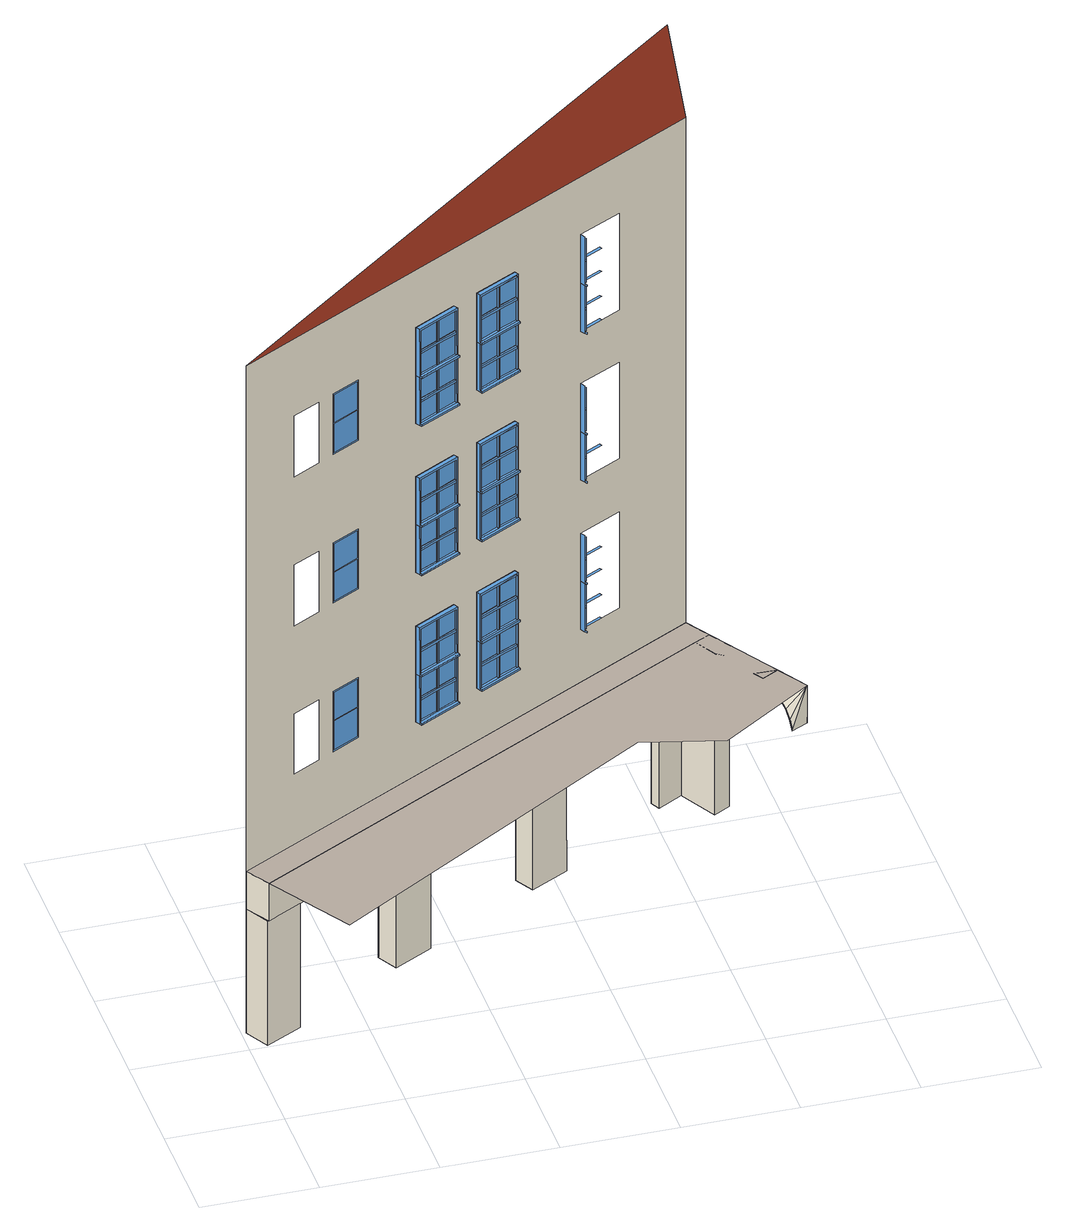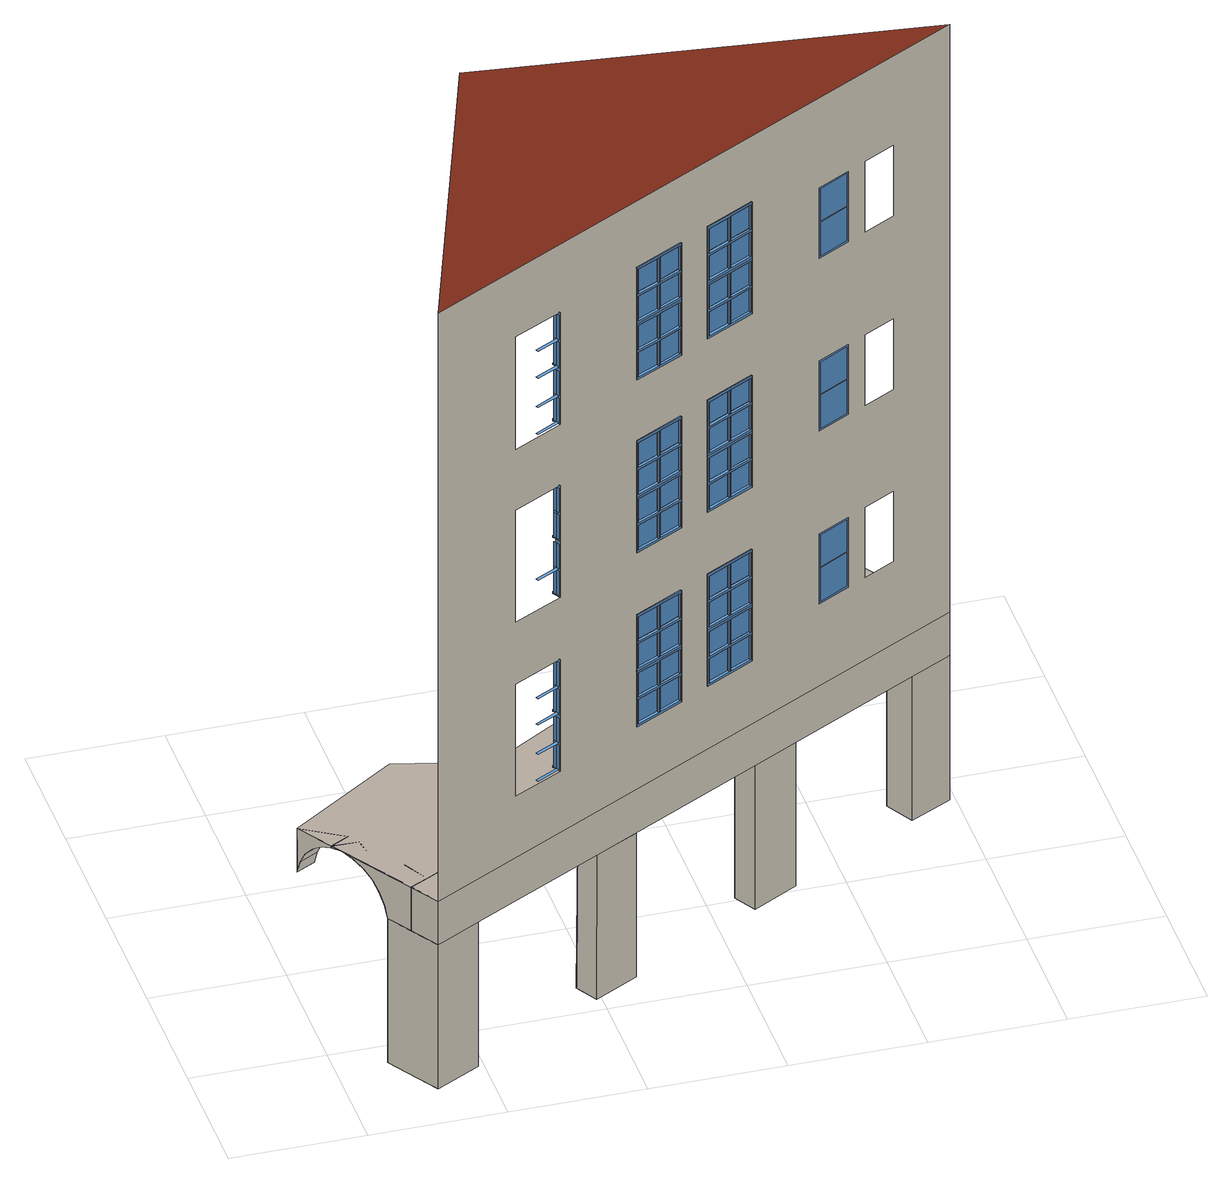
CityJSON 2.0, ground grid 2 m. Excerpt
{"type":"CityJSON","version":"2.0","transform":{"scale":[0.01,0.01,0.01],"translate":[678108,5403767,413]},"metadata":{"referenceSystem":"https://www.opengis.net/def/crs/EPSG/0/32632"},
"CityObjects":{
"building1":{"type":"Building","attributes":{"measuredHeight":15.88},"children":["building1-1"],"geometry":[{"type":"MultiSurface","lod":"3","boundaries":[[[0,1,2,3]],[[4,5,6,7]],[[8,9,10,11]],[[12,13,14,15]],[[16,17,18,19]],[[20,21,22,23]],[[24,25,26,27],[14,13,12,15],[3,2,1,0]],[[28,29,30,31],[18,17,16,19],[7,6,5,4]],[[32,33,34,35],[22,21,20,23],[11,10,9,8]],[[36,37,38,39,40]],[[41,42,36,40,43]],[[44,45,46,47,48]],[[49,50,44,48,51]],[[52,53,54,55,56]],[[57,58,52,56,59]],[[42,41,60,61]],[[37,36,62,63]],[[50,49,64,65]],[[45,44,66,67]],[[58,57,68,69]],[[53,52,70,71]],[[72,73,74,75]],[[76,77,78,79]],[[80,81,82,83]],[[84,85,86,87]],[[88,89,90,91]],[[92,93,94,95]],[[96,97,98,99]],[[100,101,102,103]],[[104,105,106,107]],[[108,109,110,111]],[[112,113,114,115]],[[116,117,118,119]],[[85,74,120,121]],[[122,82,81,123]],[[120,74,73,124]],[[77,82,122,125]],[[126,78,77,125]],[[127,86,85,121]],[[101,90,128,129]],[[130,98,97,131]],[[128,90,89,132]],[[93,98,130,133]],[[134,94,93,133]],[[135,102,101,129]],[[117,106,136,137]],[[138,114,113,139]],[[136,106,105,140]],[[109,114,138,141]],[[142,110,109,141]],[[143,118,117,137]],[[75,74,144,145]],[[83,82,146,147]],[[87,86,148,149]],[[79,78,150,151]],[[91,90,152,153]],[[99,98,154,155]],[[103,102,156,157]],[[95,94,158,159]],[[107,106,160,161]],[[115,114,162,163]],[[119,118,164,165]],[[111,110,166,167]],[[168,169,73,72]],[[170,171,77,76]],[[172,173,81,80]],[[174,175,85,84]],[[176,177,89,88]],[[178,179,93,92]],[[180,181,97,96]],[[182,183,101,100]],[[184,185,105,104]],[[186,187,109,108]],[[188,189,113,112]],[[190,191,117,116]],[[86,85,175,148]],[[74,73,169,144]],[[78,77,171,150]],[[77,82,146,171]],[[82,81,173,146]],[[85,74,144,175]],[[102,101,183,156]],[[90,89,177,152]],[[94,93,179,158]],[[93,98,154,179]],[[98,97,181,154]],[[101,90,152,183]],[[118,117,191,164]],[[106,105,185,160]],[[110,109,187,166]],[[109,114,162,187]],[[114,113,189,162]],[[117,106,160,191]],[[124,73,169,192]],[[125,77,171,193]],[[121,85,175,194]],[[123,81,173,195]],[[132,89,177,196]],[[133,93,179,197]],[[129,101,183,198]],[[131,97,181,199]],[[140,105,185,200]],[[141,109,187,201]],[[137,117,191,202]],[[139,113,189,203]],[[204,148,86,127]],[[205,144,74,120]],[[206,150,78,126]],[[207,146,82,122]],[[208,156,102,135]],[[209,152,90,128]],[[210,158,94,134]],[[211,154,98,130]],[[212,164,118,143]],[[213,160,106,136]],[[214,166,110,142]],[[215,162,114,138]],[[151,150,171,170]],[[147,146,173,172]],[[149,148,175,174]],[[145,144,169,168]],[[159,158,179,178]],[[155,154,181,180]],[[157,156,183,182]],[[153,152,177,176]],[[167,166,187,186]],[[163,162,189,188]],[[165,164,191,190]],[[161,160,185,184]],[[40,39,216,217],[80,83,147,172],[151,170,76,79],[218,219,220,221],[222,223,224,225]],[[43,40,217,226],[72,75,145,168],[149,174,84,87],[227,228,229,230],[231,232,233,234]],[[48,47,235,236],[96,99,155,180],[159,178,92,95],[237,238,239,240],[241,242,243,244]],[[51,48,236,245],[88,91,153,176],[157,182,100,103],[246,247,248,249],[250,251,252,253]],[[56,55,254,255],[112,115,163,188],[167,186,108,111],[256,257,258,259],[260,261,262,263]],[[59,56,255,264],[104,107,161,184],[165,190,116,119],[265,266,267,268],[269,270,271,272]],[[194,175,148,204]],[[192,169,144,205]],[[193,171,150,206]],[[195,173,146,207]],[[198,183,156,208]],[[196,177,152,209]],[[197,179,158,210]],[[199,181,154,211]],[[202,191,164,212]],[[200,185,160,213]],[[201,187,166,214]],[[203,189,162,215]],[[169,273,274,144]],[[275,276,171,146]],[[148,175,277,278]],[[274,277,175,144]],[[38,279,216,39]],[[150,171,276,280]],[[36,281,217,40]],[[282,41,43,226]],[[173,283,275,146]],[[177,284,285,152]],[[286,287,179,154]],[[156,183,288,289]],[[285,288,183,152]],[[46,290,235,47]],[[158,179,287,291]],[[44,292,236,48]],[[293,49,51,245]],[[181,294,286,154]],[[185,295,296,160]],[[297,298,187,162]],[[164,191,299,300]],[[296,299,191,160]],[[54,301,254,55]],[[166,187,298,302]],[[52,303,255,56]],[[304,57,59,264]],[[189,305,297,162]],[[169,273,306,192]],[[175,277,307,194]],[[278,148,204,308]],[[171,276,309,193]],[[280,150,206,310]],[[173,283,311,195]],[[275,146,207,312]],[[274,144,205,313]],[[177,284,314,196]],[[183,288,315,198]],[[289,156,208,316]],[[179,287,317,197]],[[291,158,210,318]],[[181,294,319,199]],[[286,154,211,320]],[[285,152,209,321]],[[185,295,322,200]],[[191,299,323,202]],[[300,164,212,324]],[[187,298,325,201]],[[302,166,214,326]],[[189,305,327,203]],[[297,162,215,328]],[[296,160,213,329]],[[229,277,278,230]],[[231,273,274,232]],[[222,283,275,223]],[[220,276,280,221]],[[248,288,289,249]],[[250,284,285,251]],[[241,294,286,242]],[[239,287,291,240]],[[267,299,300,268]],[[269,295,296,270]],[[260,305,297,261]],[[258,298,302,259]],[[330,331,313,205,120,121,194,307]],[[332,333,312,207,122,125,193,309]],[[334,335,321,209,128,129,198,315]],[[336,337,320,211,130,133,197,317]],[[338,339,329,213,136,137,202,323]],[[340,341,328,215,138,141,201,325]],[[195,207,312,311]],[[192,205,313,306]],[[310,309,193,206]],[[308,307,194,204]],[[199,211,320,319]],[[196,209,321,314]],[[318,317,197,210]],[[316,315,198,208]],[[203,215,328,327]],[[200,213,329,322]],[[326,325,201,214]],[[324,323,202,212]],[[38,37,126,125,122,123,195,311,342,333,332,343,344,279]],[[36,42,127,121,120,124,192,306,345,331,330,346,347,281]],[[46,45,134,133,130,131,199,319,348,337,336,349,350,290]],[[44,50,135,129,128,132,196,314,351,335,334,352,353,292]],[[54,53,142,141,138,139,203,327,354,341,340,355,356,301]],[[52,58,143,137,136,140,200,322,357,339,338,358,359,303]],[[61,42,127,204,308,346,347,360]],[[63,37,126,206,310,343,344,361]],[[65,50,135,208,316,352,353,362]],[[67,45,134,210,318,349,350,363]],[[69,58,143,212,324,358,359,364]],[[71,53,142,214,326,355,356,365]],[[41,60,366,282]],[[36,62,367,281]],[[49,64,368,293]],[[44,66,369,292]],[[57,68,370,304]],[[52,70,371,303]],[[313,274,273,306]],[[308,278,277,307]],[[310,280,276,309]],[[312,275,283,311]],[[321,285,284,314]],[[316,289,288,315]],[[318,291,287,317]],[[320,286,294,319]],[[329,296,295,322]],[[324,300,299,323]],[[326,302,298,325]],[[328,297,305,327]],[[60,61,360,366]],[[62,63,361,367]],[[64,65,362,368]],[[66,67,363,369]],[[68,69,364,370]],[[70,71,365,371]],[[228,372,277,229]],[[232,274,373,233]],[[234,374,273,231]],[[230,278,375,227]],[[221,280,376,218]],[[225,377,283,222]],[[223,275,378,224]],[[219,379,276,220]],[[247,380,288,248]],[[251,285,381,252]],[[253,382,284,250]],[[249,289,383,246]],[[240,291,384,237]],[[244,385,294,241]],[[242,286,386,243]],[[238,387,287,239]],[[266,388,299,267]],[[270,296,389,271]],[[272,390,295,269]],[[268,300,391,265]],[[259,302,392,256]],[[263,393,305,260]],[[261,297,394,262]],[[257,395,298,258]],[[374,373,274,273]],[[373,372,277,274]],[[378,379,276,275]],[[377,378,275,283]],[[379,376,280,276]],[[372,375,278,277]],[[382,381,285,284]],[[381,380,288,285]],[[386,387,287,286]],[[385,386,286,294]],[[387,384,291,287]],[[380,383,289,288]],[[390,389,296,295]],[[389,388,299,296]],[[394,395,298,297]],[[393,394,297,305]],[[395,392,302,298]],[[388,391,300,299]],[[346,375,278,308]],[[307,277,372,330]],[[306,273,374,345]],[[331,373,274,313]],[[311,283,377,342]],[[309,276,379,332]],[[333,378,275,312]],[[343,376,280,310]],[[352,383,289,316]],[[315,288,380,334]],[[314,284,382,351]],[[335,381,285,321]],[[319,294,385,348]],[[317,287,387,336]],[[337,386,286,320]],[[349,384,291,318]],[[358,391,300,324]],[[323,299,388,338]],[[322,295,390,357]],[[339,389,296,329]],[[327,305,393,354]],[[325,298,395,340]],[[341,394,297,328]],[[355,392,302,326]],[[227,375,372,228]],[[233,373,374,234]],[[224,378,377,225]],[[218,376,379,219]],[[246,383,380,247]],[[252,381,382,253]],[[243,386,385,244]],[[237,384,387,238]],[[265,391,388,266]],[[271,389,390,272]],[[262,394,393,263]],[[256,392,395,257]],[[345,374,373,331]],[[373,372,330,331]],[[330,372,375,346]],[[332,379,376,343]],[[342,377,378,333]],[[378,379,332,333]],[[351,382,381,335]],[[381,380,334,335]],[[334,380,383,352]],[[336,387,384,349]],[[348,385,386,337]],[[386,387,336,337]],[[357,390,389,339]],[[389,388,338,339]],[[338,388,391,358]],[[340,395,392,355]],[[354,393,394,341]],[[394,395,340,341]],[[281,347,360,366,282,226,217]],[[279,344,361,367,281,217,216]],[[292,353,362,368,293,245,236]],[[290,350,363,369,292,236,235]],[[303,359,364,370,304,264,255]],[[301,356,365,371,303,255,254]],[[396,397,398,399],[29,28,31,30],[400,401,402,403],[27,26,25,24],[404,405,406,407],[34,33,32,35],[408,409,410,411],[412,413,414,415],[416,417,418,419],[43,226,216,39],[420,421,422,423],[245,235,47,51],[424,425,426,427],[428,429,430,431],[432,433,434,435],[254,55,59,264]],[[436,437,438,419,439]],[[440,441,436,439,416]],[[442,443,444,434,445]],[[446,447,442,445,435]],[[448,449,450,422,451]],[[452,453,448,451,423]],[[441,440,454,455]],[[437,436,456,457]],[[447,446,458,459]],[[443,442,460,461]],[[453,452,462,463]],[[449,448,464,465]],[[466,467,468,469]],[[470,471,472,473]],[[474,475,476,477]],[[478,479,480,481]],[[482,483,484,485]],[[486,487,488,489]],[[490,491,492,493]],[[494,495,496,497]],[[498,499,500,501]],[[502,503,504,505]],[[506,507,508,509]],[[510,511,512,513]],[[514,476,475,515]],[[516,468,467,517]],[[518,472,471,519]],[[520,480,479,521]],[[522,492,491,523]],[[524,484,483,525]],[[526,488,487,527]],[[528,496,495,529]],[[530,508,507,531]],[[532,500,499,533]],[[534,504,503,535]],[[536,512,511,537]],[[479,468,516,521]],[[471,476,514,519]],[[495,484,524,529]],[[487,492,522,527]],[[511,500,532,537]],[[503,508,530,535]],[[469,468,538,539]],[[540,541,467,466]],[[542,543,471,470]],[[544,545,475,474]],[[477,476,546,547]],[[548,549,479,478]],[[481,480,550,551]],[[473,472,552,553]],[[485,484,554,555]],[[556,557,483,482]],[[558,559,487,486]],[[560,561,491,490]],[[493,492,562,563]],[[564,565,495,494]],[[497,496,566,567]],[[489,488,568,569]],[[501,500,570,571]],[[572,573,499,498]],[[574,575,503,502]],[[576,577,507,506]],[[509,508,578,579]],[[580,581,511,510]],[[513,512,582,583]],[[505,504,584,585]],[[480,479,549,550]],[[468,467,541,538]],[[472,471,543,552]],[[471,476,546,543]],[[476,475,545,546]],[[479,468,538,549]],[[496,495,565,566]],[[484,483,557,554]],[[488,487,559,568]],[[487,492,562,559]],[[492,491,561,562]],[[495,484,554,565]],[[512,511,581,582]],[[500,499,573,570]],[[504,503,575,584]],[[503,508,578,575]],[[508,507,577,578]],[[511,500,570,581]],[[586,550,480,520]],[[587,538,468,516]],[[588,552,472,518]],[[589,546,476,514]],[[517,467,541,590]],[[519,471,543,591]],[[521,479,549,592]],[[515,475,545,593]],[[594,566,496,528]],[[595,554,484,524]],[[596,568,488,526]],[[597,562,492,522]],[[525,483,557,598]],[[527,487,559,599]],[[529,495,565,600]],[[523,491,561,601]],[[602,582,512,536]],[[603,570,500,532]],[[604,584,504,534]],[[605,578,508,530]],[[533,499,573,606]],[[535,503,575,607]],[[537,511,581,608]],[[531,507,577,609]],[[553,552,543,542]],[[547,546,545,544]],[[551,550,549,548]],[[539,538,541,540]],[[569,568,559,558]],[[563,562,561,560]],[[567,566,565,564]],[[555,554,557,556]],[[585,584,575,574]],[[579,578,577,576]],[[583,582,581,580]],[[571,570,573,572]],[[439,419,418,610],[474,477,547,544],[553,542,470,473],[611,612,613,614],[615,616,617,618]],[[416,439,610,417],[466,469,539,540],[551,548,478,481],[619,620,621,622],[623,624,625,626]],[[445,434,433,627],[490,493,563,560],[569,558,486,489],[628,629,630,631],[632,633,634,635]],[[435,445,627,432],[482,485,555,556],[567,564,494,497],[636,637,638,639],[640,641,642,643]],[[451,422,421,644],[506,509,579,576],[585,574,502,505],[645,646,647,648],[649,650,651,652]],[[423,451,644,420],[498,501,571,572],[583,580,510,513],[653,654,655,656],[657,658,659,660]],[[592,549,550,586]],[[590,541,538,587]],[[591,543,552,588]],[[593,545,546,589]],[[600,565,566,594]],[[598,557,554,595]],[[599,559,568,596]],[[601,561,562,597]],[[608,581,582,602]],[[606,573,570,603]],[[607,575,584,604]],[[609,577,578,605]],[[541,661,662,538]],[[663,664,543,546]],[[550,549,665,666]],[[662,665,549,538]],[[438,667,418,419]],[[552,543,664,668]],[[436,669,610,439]],[[670,440,416,417]],[[545,671,663,546]],[[557,672,673,554]],[[674,675,559,562]],[[566,565,676,677]],[[673,676,565,554]],[[444,678,433,434]],[[568,559,675,679]],[[442,680,627,445]],[[681,446,435,432]],[[561,682,674,562]],[[573,683,684,570]],[[685,686,575,578]],[[582,581,687,688]],[[684,687,581,570]],[[450,689,421,422]],[[584,575,686,690]],[[448,691,644,451]],[[692,452,423,420]],[[577,693,685,578]],[[541,661,694,590]],[[549,665,695,592]],[[666,550,586,696]],[[543,664,697,591]],[[668,552,588,698]],[[545,671,699,593]],[[663,546,589,700]],[[662,538,587,701]],[[557,672,702,598]],[[565,676,703,600]],[[677,566,594,704]],[[559,675,705,599]],[[679,568,596,706]],[[561,682,707,601]],[[674,562,597,708]],[[673,554,595,709]],[[573,683,710,606]],[[581,687,711,608]],[[688,582,602,712]],[[575,686,713,607]],[[690,584,604,714]],[[577,693,715,609]],[[685,578,605,716]],[[684,570,603,717]],[[621,665,666,622]],[[623,661,662,624]],[[615,671,663,616]],[[613,664,668,614]],[[638,676,677,639]],[[640,672,673,641]],[[632,682,674,633]],[[630,675,679,631]],[[655,687,688,656]],[[657,683,684,658]],[[649,693,685,650]],[[647,686,690,648]],[[438,437,518,519,514,515,593,699,718,719,720,721,722,667]],[[436,441,520,521,516,517,590,694,723,724,725,726,727,669]],[[444,443,526,527,522,523,601,707,728,729,730,731,732,678]],[[442,447,528,529,524,525,598,702,733,734,735,736,737,680]],[[450,449,534,535,530,531,609,715,738,739,740,741,742,689]],[[448,453,536,537,532,533,606,710,743,744,745,746,747,691]],[[725,724,701,587,516,521,592,695]],[[720,719,700,589,514,519,591,697]],[[735,734,709,595,524,529,600,703]],[[730,729,708,597,522,527,599,705]],[[745,744,717,603,532,537,608,711]],[[740,739,716,605,530,535,607,713]],[[593,589,700,699]],[[590,587,701,694]],[[698,697,591,588]],[[696,695,592,586]],[[601,597,708,707]],[[598,595,709,702]],[[706,705,599,596]],[[704,703,600,594]],[[609,605,716,715]],[[606,603,717,710]],[[714,713,607,604]],[[712,711,608,602]],[[455,441,520,586,696,726,727,748]],[[457,437,518,588,698,721,722,749]],[[459,447,528,594,704,736,737,750]],[[461,443,526,596,706,731,732,751]],[[463,453,536,602,712,746,747,752]],[[465,449,534,604,714,741,742,753]],[[440,454,754,670]],[[436,456,755,669]],[[446,458,756,681]],[[442,460,757,680]],[[452,462,758,692]],[[448,464,759,691]],[[701,662,661,694]],[[696,666,665,695]],[[698,668,664,697]],[[700,663,671,699]],[[709,673,672,702]],[[704,677,676,703]],[[706,679,675,705]],[[708,674,682,707]],[[717,684,683,710]],[[712,688,687,711]],[[714,690,686,713]],[[716,685,693,715]],[[454,455,748,754]],[[456,457,749,755]],[[458,459,750,756]],[[460,461,751,757]],[[462,463,752,758]],[[464,465,753,759]],[[624,662,760,625]],[[622,666,761,619]],[[614,668,762,611]],[[616,663,763,617]],[[641,673,764,642]],[[639,677,765,636]],[[631,679,766,628]],[[633,674,767,634]],[[658,684,768,659]],[[656,688,769,653]],[[648,690,770,645]],[[650,685,771,651]],[[620,772,665,621]],[[626,773,661,623]],[[618,774,671,615]],[[612,775,664,613]],[[637,776,676,638]],[[643,777,672,640]],[[635,778,682,632]],[[629,779,675,630]],[[654,780,687,655]],[[660,781,683,657]],[[652,782,693,649]],[[646,783,686,647]],[[773,760,662,661]],[[760,772,665,662]],[[763,775,664,663]],[[774,763,663,671]],[[775,762,668,664]],[[772,761,666,665]],[[777,764,673,672]],[[764,776,676,673]],[[767,779,675,674]],[[778,767,674,682]],[[779,766,679,675]],[[776,765,677,676]],[[781,768,684,683]],[[768,780,687,684]],[[771,783,686,685]],[[782,771,685,693]],[[783,770,690,686]],[[780,769,688,687]],[[726,761,666,696]],[[724,760,662,701]],[[719,763,663,700]],[[721,762,668,698]],[[736,765,677,704]],[[734,764,673,709]],[[729,767,674,708]],[[731,766,679,706]],[[746,769,688,712]],[[744,768,684,717]],[[739,771,685,716]],[[741,770,690,714]],[[695,665,772,725]],[[694,661,773,723]],[[699,671,774,718]],[[697,664,775,720]],[[703,676,776,735]],[[702,672,777,733]],[[707,682,778,728]],[[705,675,779,730]],[[711,687,780,745]],[[710,683,781,743]],[[715,693,782,738]],[[713,686,783,740]],[[619,761,772,620]],[[625,760,773,626]],[[617,763,774,618]],[[611,762,775,612]],[[636,765,776,637]],[[642,764,777,643]],[[634,767,778,635]],[[628,766,779,629]],[[653,769,780,654]],[[659,768,781,660]],[[651,771,782,652]],[[645,770,783,646]],[[723,773,760,724]],[[725,772,761,726]],[[720,775,762,721]],[[718,774,763,719]],[[733,777,764,734]],[[735,776,765,736]],[[730,779,766,731]],[[728,778,767,729]],[[743,781,768,744]],[[745,780,769,746]],[[740,783,770,741]],[[738,782,771,739]],[[760,772,725,724]],[[763,775,720,719]],[[764,776,735,734]],[[767,779,730,729]],[[768,780,745,744]],[[771,783,740,739]],[[669,727,748,754,670,417,610]],[[667,722,749,755,669,610,418]],[[680,737,750,756,681,432,627]],[[678,732,751,757,680,627,433]],[[691,747,752,758,692,420,644]],[[689,742,753,759,691,644,421]],[[396,399,784,785,786,787]],[[788,398,397]],[[789,790,791,414,792]],[[793,794,789,792,415]],[[795,796,797,429,798]],[[799,800,795,798,430]],[[801,802,803,425,804]],[[805,806,801,804,426]],[[794,793,807,808]],[[790,789,809,810]],[[800,799,811,812]],[[796,795,813,814]],[[806,805,815,816]],[[802,801,817,818]],[[819,820,821,822]],[[823,824,825,826]],[[827,828,829,830]],[[831,832,833,834]],[[835,836,837,838]],[[839,840,841,842]],[[843,844,845,846]],[[847,848,849,850]],[[851,852,853,854]],[[855,856,857,858]],[[859,860,861,862]],[[863,864,865,866]],[[832,821,867,868]],[[824,829,869,870]],[[848,837,871,872]],[[840,845,873,874]],[[864,853,875,876]],[[856,861,877,878]],[[869,829,828,879]],[[867,821,820,880]],[[881,825,824,870]],[[882,833,832,868]],[[873,845,844,883]],[[871,837,836,884]],[[885,841,840,874]],[[886,849,848,872]],[[877,861,860,887]],[[875,853,852,888]],[[889,857,856,878]],[[890,865,864,876]],[[822,821,891,892]],[[830,829,893,894]],[[834,833,895,896]],[[826,825,897,898]],[[838,837,899,900]],[[846,845,901,902]],[[850,849,903,904]],[[842,841,905,906]],[[854,853,907,908]]],"semantics":{"surfaces":[{"type":"Window","frameKlumMaterialClass":"Wood","frameKlumMaterialIndex":"L101","paneMaterialClass":"Glass","frameMaterialUncertainty":0.3},{"type":"WallSurface","klumMaterialClass":"Plaster","klumMaterialIndex":"I202","materialUncertainty":0.3},{"type":"OuterCeilingSurface"},{"type":"RoofSurface","klumMaterialClass":"Ceramic","klumMaterialIndex":"D201","materialUncertainty":0.3}],"values":[0,0,0,0,0,0,0,0,0,0,0,0,0,0,0,0,0,0,0,0,0,0,0,0,0,0,0,0,0,0,0,0,0,0,0,0,0,0,0,0,0,0,0,0,0,0,0,0,0,0,0,0,0,0,0,0,0,0,0,0,0,0,0,0,0,0,0,0,0,0,0,0,0,0,0,0,0,0,0,0,0,0,0,0,0,0,0,0,0,0,0,0,0,0,0,0,0,0,0,0,0,0,0,0,0,0,0,0,0,0,0,0,0,0,0,0,0,0,0,0,0,0,0,0,0,0,0,0,0,0,0,0,0,0,0,0,0,0,0,0,0,0,0,0,0,0,0,0,0,0,0,0,0,0,0,0,0,0,0,0,0,0,0,0,0,0,0,0,0,0,0,0,0,0,0,0,0,0,0,0,0,0,0,0,0,0,0,0,0,0,0,0,0,0,0,0,0,0,0,0,0,0,0,0,0,0,0,0,0,0,0,0,0,0,0,0,0,0,0,0,0,0,0,0,0,0,0,0,0,0,0,0,0,0,0,0,0,0,0,0,0,0,0,0,0,0,0,0,0,0,0,0,0,0,0,0,0,0,0,0,0,0,0,0,0,0,0,0,0,0,0,0,0,0,0,0,0,0,0,0,0,0,0,0,0,0,0,0,0,0,0,0,0,0,0,0,0,0,0,0,0,0,0,0,0,0,0,0,0,0,0,0,0,0,0,0,0,0,0,0,0,0,0,0,0,0,0,0,0,0,0,0,0,0,0,0,0,0,0,0,0,0,0,0,0,0,0,0,0,0,0,0,0,0,0,0,0,0,0,0,0,0,0,0,0,0,1,0,0,0,0,0,0,0,0,0,0,0,0,0,0,0,0,0,0,0,0,0,0,0,0,0,0,0,0,0,0,0,0,0,0,0,0,0,0,0,0,0,0,0,0,0,0,0,0,0,0,0,0,0,0,0,0,0,0,0,0,0,0,0,0,0,0,0,0,0,0,0,0,0,0,0,0,0,0,0,0,0,0,0,0,0,0,0,0,0,0,0,0,0,0,0,0,0,0,0,0,0,0,0,0,0,0,0,0,0,0,0,0,0,0,0,0,0,0,0,0,0,0,0,0,0,0,0,0,0,0,0,0,0,0,0,0,0,0,0,0,0,0,0,0,0,0,0,0,0,0,0,0,0,0,0,0,0,0,0,0,0,0,0,0,0,0,0,0,0,0,0,0,0,0,0,0,0,0,0,0,0,0,0,0,0,0,0,0,0,0,0,0,0,0,0,0,0,0,0,0,0,0,0,0,0,0,0,0,0,0,0,0,0,0,0,0,0,0,0,0,0,0,0,0,0,0,0,0,0,0,0,0,0,0,0,0,0,0,0,0,0,0,0,0,0,0,0,0,0,0,0,0,0,0,0,0,0,0,0,0,0,0,0,0,0,0,0,0,0,0,0,0,0,0,0,0,0,0,0,0,0,0,0,0,0,0,0,0,0,0,0,0,0,0,0,0,0,0,0,0,0,0,0,0,0,0,0,0,0,0,0,0,0,0,0,0,0,0,0,0,0,0,0,0,0,0,0,0,0,0,0,0,0,0,0,0,0,0,0,0,0,0,0,0,0,0,0,0,0,0,0,0,0,0,0,0,0,2,3,0,0,0,0,0,0,0,0,0,0,0,0,0,0,0,0,0,0,0,0,0,0,0,0,0,0,0,0,0,0,0,0,0,0,0,0,0,0,0,0,0,0,0,0,0,0,0,0,0,0,0]}}]},
"building1-1":{"type":"BuildingInstallation","attributes":{"klumMaterialClass":"Plaster","klumMaterialIndex":"I202","materialUncertainty":0.3,"relationToConstruction":"outside"},"parents":["building1"],"geometry":[{"type":"MultiSurface","lod":"3","boundaries":[[[909,910,399,396,911]],[[396,399,912,913,914,915,916,917,918]],[[911,396,918,919]],[[918,917,920,919]],[[921,912,922]],[[923,914,924,925]],[[926,927,928,929]],[[914,923,927,926]],[[924,914,926,929]],[[925,924,929,928]],[[923,925,928,927]],[[915,930,931,916]],[[932,918,917,933]],[[934,935,936,937]],[[930,915,935,934]],[[931,930,934,937]],[[916,931,937,936]],[[916,915,935,936]],[[938,939,940,920,919]],[[918,932,939,938]],[[933,917,920,940]],[[932,933,940,939]],[[941,920,917,916,936,935,915,914,913,942,943]],[[938,919,918]],[[944,945,946,784,947,948,949,950]],[[951,952,953,954,955,956]],[[952,951,957,941,943]],[[953,952,943,942]],[[954,953,942,913]],[[951,956,921,957]],[[941,943,942,913,912,922]],[[922,957,941]],[[957,922,921]],[[956,955,912,921]],[[954,913,912,955]],[[910,958,959,960,961,962,963,921,922]],[[399,910,922,912]],[[920,941,909,911,919]],[[910,909,941,922]],[[964,909,941,957]],[[964,965,958,910,909]],[[966,964,957,967,968,969]],[[966,965,964]],[[970,965,966]],[[965,971,958]],[[971,965,970]],[[972,973,971]],[[973,945,944]],[[945,973,972]],[[784,974,947]],[[963,967,957,921]],[[967,963,962]],[[968,962,961]],[[962,968,967]],[[969,961,960]],[[961,969,968]],[[960,966,969]],[[959,966,960]],[[970,959,958,971]],[[959,970,966]],[[975,948,947,974]],[[976,949,948,975]],[[977,950,949,976]],[[978,944,950,977]],[[944,978,973]],[[972,958,945]],[[971,958,972]],[[958,946,945]],[[979,946,945,973]],[[971,946,958]],[[946,971,972,945]],[[971,979,973]],[[971,979,946]],[[979,980,784,946]],[[980,978,784]],[[973,980,979]],[[980,973,978]],[[977,784,978]],[[976,784,977]],[[784,975,974]],[[975,784,976]]],"semantics":{"surfaces":[{"type":"WallSurface"},{"type":"WallSurface","klumMaterialClass":"Plaster","klumMaterialIndex":"I202","materialUncertainty":0.3}],"values":[0,1,0,0,0,0,0,0,1,0,1,1,1,0,1,0,1,0,0,1,1,0,0,0,1,0,0,0,1,1,0,0,0,1,1,1,1,0,0,0,0,0,0,0,0,0,0,0,0,0,0,0,0,0,0,0,0,0,0,0,0,0,0,0,0,0,0,0,0,0,0,0,0,0,0,0,0,0,0,0,0]}}]}
},
"vertices":[
[182,342,773],[182,342,829],[227,367,829],[227,367,773],[182,342,484],[182,342,540],[227,367,540],[227,367,484],[182,342,1062],[182,342,1118],[227,367,1118],[227,367,1062],[227,367,884],[227,367,831],[182,342,831],[182,342,884],[227,367,595],[227,367,542],[182,342,542],[182,342,595],[227,367,1174],[227,367,1120],[182,342,1120],[182,342,1174],[180,341,887],[229,368,887],[229,368,770],[180,341,770],[180,341,598],[229,368,598],[229,368,481],[180,341,481],[180,341,1177],[229,368,1177],[229,368,1059],[180,341,1059],[347,422,1122],[347,422,1126],[347,422,1216],[343,429,1216],[343,429,1122],[347,422,1029],[347,422,1033],[343,429,1029],[347,422,833],[347,422,837],[347,422,926],[343,429,926],[343,429,833],[347,422,739],[347,422,743],[343,429,739],[347,422,542],[347,422,546],[347,422,635],[343,429,635],[343,429,542],[347,422,448],[347,422,452],[343,429,448],[349,418,1029],[349,418,1032],[349,418,1122],[349,418,1126],[349,418,739],[349,418,742],[349,418,833],[349,418,836],[349,418,448],[349,418,451],[349,418,542],[349,418,545],[345,430,1118],[347,427,1118],[347,427,1077],[345,430,1077],[345,430,1167],[347,427,1167],[347,427,1126],[345,430,1126],[345,430,1212],[347,427,1212],[347,427,1171],[345,430,1171],[345,430,1073],[347,427,1073],[347,427,1033],[345,430,1033],[345,430,829],[347,427,829],[347,427,788],[345,430,788],[345,430,878],[347,427,878],[347,427,837],[345,430,837],[345,430,922],[347,427,922],[347,427,882],[345,430,882],[345,430,784],[347,427,784],[347,427,743],[345,430,743],[345,430,538],[347,427,538],[347,427,497],[345,430,497],[345,430,587],[347,427,587],[347,427,546],[345,430,546],[345,430,631],[347,427,631],[347,427,591],[345,430,591],[345,430,493],[347,427,493],[347,427,452],[345,430,452],[349,423,1077],[349,423,1073],[349,423,1171],[349,423,1212],[349,423,1118],[349,423,1167],[349,423,1126],[349,423,1033],[349,423,788],[349,423,784],[349,423,882],[349,423,922],[349,423,829],[349,423,878],[349,423,837],[349,423,743],[349,423,497],[349,423,493],[349,423,591],[349,423,631],[349,423,538],[349,423,587],[349,423,546],[349,423,452],[381,445,1077],[379,449,1077],[381,445,1171],[379,449,1171],[381,445,1033],[379,449,1033],[381,445,1126],[379,449,1126],[381,445,788],[379,449,788],[381,445,882],[379,449,882],[381,445,743],[379,449,743],[381,445,837],[379,449,837],[381,445,497],[379,449,497],[381,445,591],[379,449,591],[381,445,452],[379,449,452],[381,445,546],[379,449,546],[379,449,1118],[381,445,1118],[379,449,1167],[381,445,1167],[379,449,1212],[381,445,1212],[379,449,1073],[381,445,1073],[379,449,829],[381,445,829],[379,449,878],[381,445,878],[379,449,922],[381,445,922],[379,449,784],[381,445,784],[379,449,538],[381,445,538],[379,449,587],[381,445,587],[379,449,631],[381,445,631],[379,449,493],[381,445,493],[383,442,1118],[383,442,1167],[383,442,1073],[383,442,1212],[383,442,829],[383,442,878],[383,442,784],[383,442,922],[383,442,538],[383,442,587],[383,442,493],[383,442,631],[383,442,1033],[383,442,1077],[383,442,1126],[383,442,1171],[383,442,743],[383,442,788],[383,442,837],[383,442,882],[383,442,452],[383,442,497],[383,442,546],[383,442,591],[418,470,1216],[418,470,1122],[416,469,1126],[416,469,1167],[381,450,1167],[381,450,1126],[381,450,1212],[381,450,1171],[416,469,1171],[416,469,1212],[418,470,1029],[416,469,1033],[416,469,1073],[381,450,1073],[381,450,1033],[381,450,1118],[381,450,1077],[416,469,1077],[416,469,1118],[418,470,926],[418,470,833],[416,469,837],[416,469,878],[381,450,878],[381,450,837],[381,450,922],[381,450,882],[416,469,882],[416,469,922],[418,470,739],[416,469,743],[416,469,784],[381,450,784],[381,450,743],[381,450,829],[381,450,788],[416,469,788],[416,469,829],[418,470,635],[418,470,542],[416,469,546],[416,469,587],[381,450,587],[381,450,546],[381,450,631],[381,450,591],[416,469,591],[416,469,631],[418,470,448],[416,469,452],[416,469,493],[381,450,493],[381,450,452],[381,450,538],[381,450,497],[416,469,497],[416,469,538],[383,446,1118],[383,446,1077],[383,446,1171],[383,446,1167],[383,446,1073],[383,446,1033],[422,462,1216],[383,446,1126],[422,462,1122],[422,462,1029],[383,446,1212],[383,446,829],[383,446,788],[383,446,882],[383,446,878],[383,446,784],[383,446,743],[422,462,926],[383,446,837],[422,462,833],[422,462,739],[383,446,922],[383,446,538],[383,446,497],[383,446,591],[383,446,587],[383,446,493],[383,446,452],[422,462,635],[383,446,546],[422,462,542],[422,462,448],[383,446,631],[385,443,1118],[385,443,1073],[385,443,1033],[385,443,1167],[385,443,1126],[385,443,1212],[385,443,1171],[385,443,1077],[385,443,829],[385,443,784],[385,443,743],[385,443,878],[385,443,837],[385,443,922],[385,443,882],[385,443,788],[385,443,538],[385,443,493],[385,443,452],[385,443,587],[385,443,546],[385,443,631],[385,443,591],[385,443,497],[420,461,1073],[420,461,1077],[420,461,1167],[420,461,1171],[420,461,784],[420,461,788],[420,461,878],[420,461,882],[420,461,493],[420,461,497],[420,461,587],[420,461,591],[420,461,1212],[420,461,1126],[422,462,1126],[420,461,1118],[420,461,1033],[422,462,1033],[420,461,922],[420,461,837],[422,462,837],[420,461,829],[420,461,743],[422,462,743],[420,461,631],[420,461,546],[422,462,546],[420,461,538],[420,461,452],[422,462,452],[424,458,1032],[424,458,1126],[424,458,742],[424,458,836],[424,458,451],[424,458,545],[424,458,1029],[424,458,1122],[424,458,739],[424,458,833],[424,458,448],[424,458,542],[418,465,1073],[418,465,1077],[418,465,1118],[418,465,1033],[418,465,1126],[418,465,1212],[418,465,1171],[418,465,1167],[418,465,784],[418,465,788],[418,465,829],[418,465,743],[418,465,837],[418,465,922],[418,465,882],[418,465,878],[418,465,493],[418,465,497],[418,465,538],[418,465,452],[418,465,546],[418,465,631],[418,465,591],[418,465,587],[8,248,344],[8,248,1327],[876,719,1327],[876,719,344],[151,325,481],[151,325,598],[103,299,598],[103,299,481],[151,325,769],[151,325,887],[103,299,887],[103,299,769],[151,325,1059],[151,325,1177],[103,299,1177],[103,299,1059],[744,647,1026],[744,647,1214],[669,607,1214],[669,607,1026],[463,495,1027],[538,535,1027],[538,535,1215],[463,495,1215],[538,535,738],[538,535,925],[463,495,925],[463,495,738],[744,647,924],[669,607,924],[669,607,737],[744,647,737],[744,647,633],[669,607,633],[669,607,446],[744,647,446],[538,535,447],[538,535,634],[463,495,634],[463,495,447],[467,487,1121],[467,487,1125],[467,487,1215],[463,495,1121],[467,487,1027],[467,487,1031],[467,487,540],[467,487,544],[467,487,634],[463,495,540],[467,487,447],[467,487,451],[467,487,831],[467,487,835],[467,487,925],[463,495,831],[467,487,738],[467,487,742],[469,483,1027],[469,483,1030],[469,483,1121],[469,483,1124],[469,483,447],[469,483,450],[469,483,540],[469,483,544],[469,483,738],[469,483,741],[469,483,831],[469,483,835],[465,496,1117],[467,492,1117],[467,492,1076],[465,496,1076],[465,496,1166],[467,492,1166],[467,492,1125],[465,496,1125],[465,496,1211],[467,492,1211],[467,492,1170],[465,496,1170],[465,496,1072],[467,492,1072],[467,492,1031],[465,496,1031],[465,496,536],[467,492,536],[467,492,496],[465,496,496],[465,496,585],[467,492,585],[467,492,544],[465,496,544],[465,496,630],[467,492,630],[467,492,589],[465,496,589],[465,496,492],[467,492,492],[467,492,451],[465,496,451],[465,496,827],[467,492,827],[467,492,787],[465,496,787],[465,496,876],[467,492,876],[467,492,835],[465,496,835],[465,496,921],[467,492,921],[467,492,880],[465,496,880],[465,496,783],[467,492,783],[467,492,742],[465,496,742],[469,488,1170],[469,488,1211],[469,488,1076],[469,488,1117],[469,488,1125],[469,488,1166],[469,488,1031],[469,488,1072],[469,488,589],[469,488,630],[469,488,496],[469,488,536],[469,488,544],[469,488,585],[469,488,451],[469,488,492],[469,488,880],[469,488,921],[469,488,787],[469,488,827],[469,488,835],[469,488,876],[469,488,742],[469,488,783],[501,511,1076],[499,514,1076],[499,514,1117],[501,511,1117],[499,514,1166],[501,511,1166],[499,514,1211],[501,511,1211],[501,511,1170],[499,514,1170],[499,514,1072],[501,511,1072],[501,511,1031],[499,514,1031],[501,511,1125],[499,514,1125],[501,511,496],[499,514,496],[499,514,536],[501,511,536],[499,514,585],[501,511,585],[499,514,630],[501,511,630],[501,511,589],[499,514,589],[499,514,492],[501,511,492],[501,511,451],[499,514,451],[501,511,544],[499,514,544],[501,511,787],[499,514,787],[499,514,827],[501,511,827],[499,514,876],[501,511,876],[499,514,921],[501,511,921],[501,511,880],[499,514,880],[499,514,783],[501,511,783],[501,511,742],[499,514,742],[501,511,835],[499,514,835],[503,507,1031],[503,507,1076],[503,507,1125],[503,507,1170],[503,507,1117],[503,507,1166],[503,507,1072],[503,507,1211],[503,507,451],[503,507,496],[503,507,544],[503,507,589],[503,507,536],[503,507,585],[503,507,492],[503,507,630],[503,507,742],[503,507,787],[503,507,835],[503,507,880],[503,507,827],[503,507,876],[503,507,783],[503,507,921],[538,535,1121],[536,534,1125],[536,534,1166],[501,516,1166],[501,516,1125],[501,516,1211],[501,516,1170],[536,534,1170],[536,534,1211],[536,534,1031],[536,534,1072],[501,516,1072],[501,516,1031],[501,516,1117],[501,516,1076],[536,534,1076],[536,534,1117],[538,535,540],[536,534,544],[536,534,585],[501,516,585],[501,516,544],[501,516,630],[501,516,589],[536,534,589],[536,534,630],[536,534,451],[536,534,492],[501,516,492],[501,516,451],[501,516,536],[501,516,496],[536,534,496],[536,534,536],[538,535,831],[536,534,835],[536,534,876],[501,516,876],[501,516,835],[501,516,921],[501,516,880],[536,534,880],[536,534,921],[536,534,742],[536,534,783],[501,516,783],[501,516,742],[501,516,827],[501,516,787],[536,534,787],[536,534,827],[503,512,1117],[503,512,1076],[503,512,1170],[503,512,1166],[503,512,1072],[503,512,1031],[542,528,1215],[503,512,1125],[542,528,1121],[542,528,1027],[503,512,1211],[503,512,536],[503,512,496],[503,512,589],[503,512,585],[503,512,492],[503,512,451],[542,528,634],[503,512,544],[542,528,540],[542,528,447],[503,512,630],[503,512,827],[503,512,787],[503,512,880],[503,512,876],[503,512,783],[503,512,742],[542,528,925],[503,512,835],[542,528,831],[542,528,738],[503,512,921],[505,508,1117],[505,508,1072],[505,508,1031],[505,508,1166],[505,508,1125],[505,508,1211],[505,508,1170],[505,508,1076],[505,508,536],[505,508,492],[505,508,451],[505,508,585],[505,508,544],[505,508,630],[505,508,589],[505,508,496],[505,508,827],[505,508,783],[505,508,742],[505,508,876],[505,508,835],[505,508,921],[505,508,880],[505,508,787],[540,526,1211],[540,526,1170],[540,526,1166],[540,526,1125],[542,528,1125],[540,526,1117],[540,526,1076],[540,526,1072],[540,526,1031],[542,528,1031],[540,526,630],[540,526,589],[540,526,585],[540,526,544],[542,528,544],[540,526,536],[540,526,496],[540,526,492],[540,526,451],[542,528,451],[540,526,921],[540,526,880],[540,526,876],[540,526,835],[542,528,835],[540,526,827],[540,526,787],[540,526,783],[540,526,742],[542,528,742],[544,524,1030],[544,524,1124],[544,524,450],[544,524,544],[544,524,741],[544,524,835],[544,524,1027],[544,524,1121],[544,524,447],[544,524,540],[544,524,738],[544,524,831],[538,530,1076],[538,530,1031],[538,530,1125],[538,530,1170],[538,530,496],[538,530,451],[538,530,544],[538,530,589],[538,530,787],[538,530,742],[538,530,835],[538,530,880],[538,530,1072],[538,530,1117],[538,530,1211],[538,530,1166],[538,530,492],[538,530,536],[538,530,630],[538,530,585],[538,530,783],[538,530,827],[538,530,921],[538,530,876],[1013,497,344],[848,384,344],[709,419,344],[125,58,344],[803,574,1618],[673,599,1120],[673,599,1124],[673,599,1214],[669,607,1120],[673,599,1026],[673,599,1030],[673,599,540],[673,599,544],[673,599,633],[669,607,540],[673,599,446],[673,599,450],[673,599,831],[673,599,835],[673,599,924],[669,607,831],[673,599,737],[673,599,741],[676,595,1026],[676,595,1030],[676,595,1120],[676,595,1123],[676,595,446],[676,595,449],[676,595,540],[676,595,543],[676,595,737],[676,595,740],[676,595,831],[676,595,834],[671,608,1116],[673,604,1116],[673,604,1075],[671,608,1075],[671,608,1165],[673,604,1165],[673,604,1124],[671,608,1124],[671,608,1210],[673,604,1210],[673,604,1169],[671,608,1169],[671,608,1071],[673,604,1071],[673,604,1030],[671,608,1030],[671,608,536],[673,604,536],[673,604,495],[671,608,495],[671,608,584],[673,604,584],[673,604,544],[671,608,544],[671,608,629],[673,604,629],[673,604,588],[671,608,588],[671,608,491],[673,604,491],[673,604,450],[671,608,450],[671,608,827],[673,604,827],[673,604,786],[671,608,786],[671,608,876],[673,604,876],[673,604,835],[671,608,835],[671,608,920],[673,604,920],[673,604,880],[671,608,880],[671,608,782],[673,604,782],[673,604,741],[671,608,741],[676,600,1075],[676,600,1071],[676,600,1169],[676,600,1165],[676,600,495],[676,600,491],[676,600,588],[676,600,584],[676,600,786],[676,600,782],[676,600,880],[676,600,876],[676,600,1210],[676,600,1116],[676,600,1124],[676,600,1030],[676,600,629],[676,600,536],[676,600,544],[676,600,450],[676,600,920],[676,600,827],[676,600,835],[676,600,741],[708,623,1075],[706,627,1075],[708,623,1169],[706,627,1169],[708,623,1030],[706,627,1030],[708,623,1124],[706,627,1124],[708,623,495],[706,627,495],[708,623,588],[706,627,588],[708,623,450],[706,627,450],[708,623,544],[706,627,544],[708,623,786],[706,627,786],
[875,662,344],[902,676,344],[34,205,344],[876,719,271],[808,682,271],[606,572,271],[338,427,271],[269,389,271],[71,282,271],[8,248,271],[34,205,271],[95,238,271],[925,639,271],[902,676,271],[540,537,270],[607,573,30],[540,537,30],[624,538,271],[559,503,270],[559,503,30],[626,539,30],[338,427,30],[269,389,31],[8,248,30],[71,282,30],[357,392,30],[357,392,271],[288,354,271],[288,354,31],[31,204,271],[31,204,30],[95,238,30],[875,662,271],[816,666,271],[860,690,271],[990,535,334],[980,551,341],[980,551,344],[1013,497,271],[1010,501,290],[1005,509,308],[998,521,323],[896,623,30],[860,690,30],[816,666,30],[808,682,30],[876,719,30],[925,639,30],[896,623,271],[969,568,344],[959,585,341],[949,601,334],[940,615,323],[933,626,308],[928,635,290],[896,623,344],[933,596,344],[920,585,334],[899,619,290],[904,611,308],[911,599,323],[930,569,341],[940,552,344],[960,551,342],[951,535,341],[984,481,271],[981,485,290],[976,493,308],[969,505,323],[961,519,334],[951,535,344],[960,530,344]
]}
